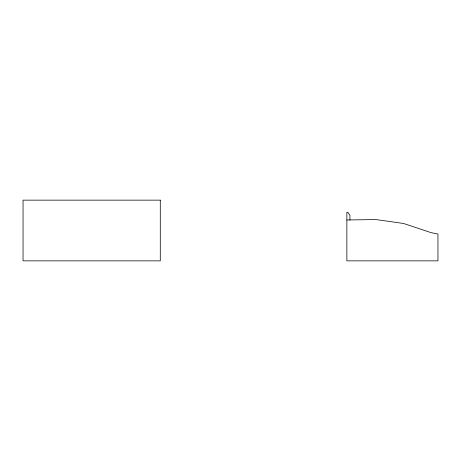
<?xml version="1.0" encoding="UTF-8"?>
<svg xmlns="http://www.w3.org/2000/svg" width="461" height="461" viewBox="0 0 461 461"><rect width="100%" height="100%" fill="white"/><g stroke="black" fill="none" stroke-linecap="round" stroke-linejoin="round"><path stroke-width="0.69" d="M346.862 219.972L376.009 219.569L403.554 223.476L431.093 232.644L437.95 234.032L437.95 260.857L346.862 260.857L346.862 212.279L347.848 212.279L349.934 215.494L349.934 220.185M160.284 200.143L23.05 200.143L23.05 260.857L160.284 260.857L160.284 200.143"/></g></svg>
